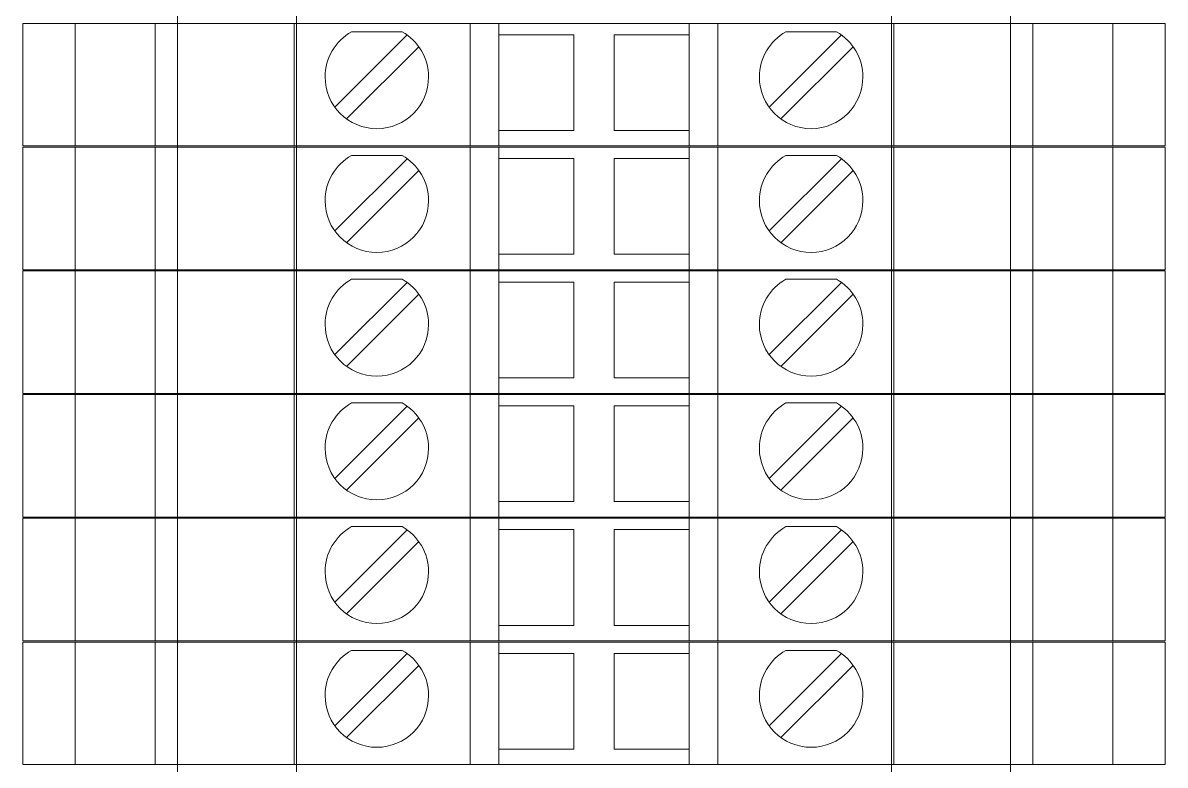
# Model space of a CAD drawing. Header units: millimetres. Extents: x 4962 to 7449, y 754 to 2938.
# Drawn here: x 6801.15 to 6849.15, y 2177.86 to 2209.06 of the extents above; entities that cross this region are included whole.
import ezdxf

# ---------------------------------------------------------------- set-up
doc = ezdxf.new("R2010")
doc.units = ezdxf.units.MM
doc.layers.add('000-PI-ORMAR', color=2, linetype='Continuous')
doc.layers.add('004-PI-DIN Šina', color=3, linetype='Continuous')

msp = doc.modelspace()

# ---------------------------------------------------------------- linework, layer by layer
at = {"layer": '000-PI-ORMAR', "color": 0, "linetype": 'ByBlock', "lineweight": 0}
for p, q in [((6801.146, 2209.035), (6801.146, 2209.035)), ((6803.346, 2209.035), (6801.146, 2209.035)), ((6801.146, 2209.035), (6801.146, 2203.885)), ((6803.346, 2209.035), (6803.346, 2209.035)), ((6803.346, 2209.035), (6804.938, 2209.035)), ((6803.346, 2209.035), (6803.346, 2203.885)), ((6804.938, 2209.035), (6807.081, 2209.035)), ((6805.396, 2209.035), (6805.396, 2209.035)), ((6806.708, 2209.035), (6806.708, 2203.885)), ((6807.464, 2209.035), (6807.081, 2209.035)), ((6809.972, 2209.035), (6807.464, 2209.035)), ((6807.646, 2209.035), (6807.646, 2209.035)), ((6809.146, 2209.035), (6809.146, 2209.035)), ((6809.972, 2209.035), (6812.546, 2209.035)), ((6810.296, 2209.035), (6810.296, 2209.035)), ((6812.546, 2209.035), (6819.946, 2209.035)), ((6812.546, 2209.035), (6812.546, 2203.885)), ((6815.346, 2209.035), (6815.346, 2209.035)), ((6819.946, 2209.035), (6821.146, 2209.035)), ((6819.946, 2209.035), (6819.946, 2203.885)), ((6821.146, 2209.035), (6821.146, 2209.035)), ((6821.146, 2209.035), (6829.146, 2209.035)), ((6821.146, 2209.035), (6821.146, 2203.885)), ((6829.146, 2209.035), (6829.146, 2209.035)), ((6829.146, 2209.035), (6830.346, 2209.035)), ((6829.146, 2209.035), (6829.146, 2203.885)), ((6830.346, 2209.035), (6837.746, 2209.035)), ((6830.346, 2209.035), (6830.346, 2203.885)), ((6837.746, 2209.035), (6840.321, 2209.035)), ((6837.746, 2209.035), (6837.746, 2203.885)), ((6842.829, 2209.035), (6840.321, 2209.035)), ((6841.146, 2209.035), (6841.146, 2209.035)), ((6841.446, 2209.035), (6841.446, 2209.035)), ((6842.346, 2209.035), (6842.346, 2209.035)), ((6843.212, 2209.035), (6842.829, 2209.035)), ((6843.212, 2209.035), (6845.355, 2209.035)), ((6843.585, 2209.035), (6843.585, 2203.885)), ((6844.896, 2209.035), (6844.896, 2209.035)), ((6845.355, 2209.035), (6846.946, 2209.035)), ((6846.946, 2209.035), (6846.946, 2209.035)), ((6846.946, 2209.035), (6848.146, 2209.035)), ((6846.946, 2209.035), (6846.946, 2203.885)), ((6847.646, 2209.035), (6847.646, 2209.035)), ((6848.146, 2209.035), (6848.146, 2209.035)), ((6848.146, 2209.035), (6848.464, 2209.035)), ((6849.146, 2209.035), (6848.464, 2209.035)), ((6849.146, 2209.035), (6849.146, 2209.035)), ((6849.146, 2209.035), (6849.146, 2203.885)), ((6817.292, 2208.55), (6814.256, 2205.515)), ((6814.963, 2208.685), (6814.963, 2208.685)), ((6817.08, 2208.685), (6814.963, 2208.685)), ((6817.08, 2208.685), (6817.08, 2208.685)), ((6817.292, 2208.55), (6817.292, 2208.55)), ((6821.146, 2208.56), (6824.296, 2208.56)), ((6821.146, 2208.56), (6821.146, 2208.56)), ((6824.296, 2208.56), (6824.296, 2204.535)), ((6824.296, 2208.56), (6824.296, 2208.56)), ((6825.996, 2204.535), (6825.996, 2208.56)), ((6825.996, 2208.56), (6829.146, 2208.56)), ((6825.996, 2208.56), (6825.996, 2208.56)), ((6829.146, 2208.56), (6829.146, 2208.56)), ((6835.542, 2208.55), (6832.506, 2205.515)), ((6833.213, 2208.685), (6833.213, 2208.685)), ((6835.33, 2208.685), (6833.213, 2208.685)), ((6835.33, 2208.685), (6835.33, 2208.685)), ((6835.542, 2208.55), (6835.542, 2208.55)), ((6814.751, 2205.02), (6817.787, 2208.055)), ((6817.787, 2208.055), (6817.787, 2208.055)), ((6819.946, 2208.085), (6819.946, 2205.485)), ((6819.946, 2208.085), (6819.946, 2208.085)), ((6830.346, 2208.085), (6830.346, 2205.485)), ((6830.346, 2208.085), (6830.346, 2208.085)), ((6833.001, 2205.02), (6836.037, 2208.055)), ((6836.037, 2208.055), (6836.037, 2208.055)), ((6814.256, 2205.515), (6814.256, 2205.515)), ((6819.946, 2205.485), (6819.946, 2205.485)), ((6830.346, 2205.485), (6830.346, 2205.485)), ((6832.506, 2205.515), (6832.506, 2205.515)), ((6814.751, 2205.02), (6814.751, 2205.02)), ((6833.001, 2205.02), (6833.001, 2205.02)), ((6824.296, 2204.535), (6821.146, 2204.535)), ((6821.146, 2204.535), (6821.146, 2204.535)), ((6824.296, 2204.535), (6824.296, 2204.535)), ((6829.146, 2204.535), (6825.996, 2204.535)), ((6825.996, 2204.535), (6825.996, 2204.535)), ((6829.146, 2204.535), (6829.146, 2204.535)), ((6803.346, 2203.885), (6801.146, 2203.885)), ((6801.146, 2203.885), (6801.146, 2203.885)), ((6801.146, 2203.835), (6801.146, 2203.835)), ((6803.346, 2203.835), (6801.146, 2203.835)), ((6801.146, 2203.835), (6801.146, 2198.685)), ((6803.346, 2203.885), (6804.938, 2203.885)), ((6803.346, 2203.885), (6803.346, 2203.885)), ((6803.346, 2203.835), (6803.346, 2203.835)), ((6803.346, 2203.835), (6804.938, 2203.835)), ((6803.346, 2203.835), (6803.346, 2198.685)), ((6804.938, 2203.885), (6807.081, 2203.885)), ((6804.938, 2203.835), (6807.081, 2203.835)), ((6805.396, 2203.885), (6805.396, 2203.885)), ((6805.396, 2203.835), (6805.396, 2203.835)), ((6806.708, 2203.835), (6806.708, 2198.685)), ((6807.081, 2203.885), (6807.464, 2203.885)), ((6807.464, 2203.835), (6807.081, 2203.835)), ((6807.464, 2203.885), (6809.972, 2203.885)), ((6809.972, 2203.835), (6807.464, 2203.835)), ((6807.646, 2203.885), (6807.646, 2203.885)), ((6807.646, 2203.835), (6807.646, 2203.835)), ((6809.146, 2203.835), (6809.146, 2203.835)), ((6809.972, 2203.885), (6812.546, 2203.885)), ((6809.972, 2203.835), (6812.546, 2203.835)), ((6810.296, 2203.885), (6810.296, 2203.885)), ((6810.296, 2203.835), (6810.296, 2203.835)), ((6812.546, 2203.885), (6819.946, 2203.885)), ((6812.546, 2203.835), (6819.946, 2203.835)), ((6812.546, 2203.835), (6812.546, 2198.685)), ((6815.346, 2203.885), (6815.346, 2203.885)), ((6815.346, 2203.835), (6815.346, 2203.835)), ((6819.946, 2203.885), (6821.146, 2203.885)), ((6819.946, 2203.835), (6821.146, 2203.835)), ((6819.946, 2203.835), (6819.946, 2198.685)), ((6821.146, 2203.885), (6829.146, 2203.885)), ((6821.146, 2203.885), (6821.146, 2203.885)), ((6821.146, 2203.835), (6821.146, 2203.835)), ((6821.146, 2203.835), (6829.146, 2203.835)), ((6821.146, 2203.835), (6821.146, 2198.685)), ((6829.146, 2203.885), (6830.346, 2203.885)), ((6829.146, 2203.885), (6829.146, 2203.885)), ((6829.146, 2203.835), (6829.146, 2203.835)), ((6829.146, 2203.835), (6830.346, 2203.835)), ((6829.146, 2203.835), (6829.146, 2198.685)), ((6830.346, 2203.885), (6837.746, 2203.885)), ((6830.346, 2203.835), (6837.746, 2203.835)), ((6830.346, 2203.835), (6830.346, 2198.685)), ((6837.746, 2203.885), (6840.321, 2203.885)), ((6837.746, 2203.835), (6840.321, 2203.835)), ((6837.746, 2203.835), (6837.746, 2198.685)), ((6840.321, 2203.885), (6842.829, 2203.885)), ((6842.829, 2203.835), (6840.321, 2203.835)), ((6841.146, 2203.835), (6841.146, 2203.835)), ((6841.446, 2203.885), (6841.446, 2203.885)), ((6841.446, 2203.835), (6841.446, 2203.835)), ((6842.346, 2203.885), (6842.346, 2203.885)), ((6842.346, 2203.835), (6842.346, 2203.835)), ((6842.829, 2203.885), (6843.212, 2203.885)), ((6843.212, 2203.835), (6842.829, 2203.835)), ((6843.212, 2203.885), (6845.355, 2203.885)), ((6843.212, 2203.835), (6845.355, 2203.835)), ((6843.585, 2203.835), (6843.585, 2198.685)), ((6844.896, 2203.885), (6844.896, 2203.885)), ((6844.896, 2203.835), (6844.896, 2203.835)), ((6845.355, 2203.885), (6846.946, 2203.885)), ((6845.355, 2203.835), (6846.946, 2203.835)), ((6846.946, 2203.885), (6848.146, 2203.885)), ((6846.946, 2203.885), (6846.946, 2203.885)), ((6846.946, 2203.835), (6846.946, 2203.835)), ((6846.946, 2203.835), (6848.146, 2203.835)), ((6846.946, 2203.835), (6846.946, 2198.685)), ((6847.646, 2203.835), (6847.646, 2203.835)), ((6848.146, 2203.885), (6848.464, 2203.885)), ((6848.146, 2203.885), (6848.146, 2203.885)), ((6848.146, 2203.835), (6848.146, 2203.835)), ((6848.146, 2203.835), (6848.464, 2203.835)), ((6849.146, 2203.885), (6848.464, 2203.885)), ((6849.146, 2203.835), (6848.464, 2203.835)), ((6849.146, 2203.885), (6849.146, 2203.885)), ((6849.146, 2203.835), (6849.146, 2203.835)), ((6849.146, 2203.835), (6849.146, 2198.685)), ((6817.292, 2203.35), (6814.256, 2200.315)), ((6814.963, 2203.485), (6814.963, 2203.485)), ((6817.08, 2203.485), (6814.963, 2203.485)), ((6817.08, 2203.485), (6817.08, 2203.485)), ((6817.292, 2203.35), (6817.292, 2203.35)), ((6821.146, 2203.36), (6824.296, 2203.36)), ((6821.146, 2203.36), (6821.146, 2203.36)), ((6824.296, 2203.36), (6824.296, 2199.335)), ((6824.296, 2203.36), (6824.296, 2203.36)), ((6825.996, 2199.335), (6825.996, 2203.36)), ((6825.996, 2203.36), (6829.146, 2203.36)), ((6825.996, 2203.36), (6825.996, 2203.36)), ((6829.146, 2203.36), (6829.146, 2203.36)), ((6835.542, 2203.35), (6832.506, 2200.315)), ((6833.213, 2203.485), (6833.213, 2203.485)), ((6835.33, 2203.485), (6833.213, 2203.485)), ((6835.33, 2203.485), (6835.33, 2203.485)), ((6835.542, 2203.35), (6835.542, 2203.35)), ((6814.751, 2199.82), (6817.787, 2202.855)), ((6817.787, 2202.855), (6817.787, 2202.855)), ((6819.946, 2202.885), (6819.946, 2200.285)), ((6819.946, 2202.885), (6819.946, 2202.885)), ((6830.346, 2202.885), (6830.346, 2200.285)), ((6830.346, 2202.885), (6830.346, 2202.885)), ((6833.001, 2199.82), (6836.037, 2202.855)), ((6836.037, 2202.855), (6836.037, 2202.855)), ((6814.256, 2200.315), (6814.256, 2200.315)), ((6819.946, 2200.285), (6819.946, 2200.285)), ((6830.346, 2200.285), (6830.346, 2200.285)), ((6832.506, 2200.315), (6832.506, 2200.315)), ((6814.751, 2199.82), (6814.751, 2199.82)), ((6833.001, 2199.82), (6833.001, 2199.82)), ((6824.296, 2199.335), (6821.146, 2199.335)), ((6821.146, 2199.335), (6821.146, 2199.335)), ((6824.296, 2199.335), (6824.296, 2199.335)), ((6829.146, 2199.335), (6825.996, 2199.335)), ((6825.996, 2199.335), (6825.996, 2199.335)), ((6829.146, 2199.335), (6829.146, 2199.335)), ((6803.346, 2198.685), (6801.146, 2198.685)), ((6801.146, 2198.685), (6801.146, 2198.685)), ((6801.146, 2198.635), (6801.146, 2198.635)), ((6803.346, 2198.635), (6801.146, 2198.635)), ((6801.146, 2198.635), (6801.146, 2193.485)), ((6803.346, 2198.685), (6804.938, 2198.685)), ((6803.346, 2198.685), (6803.346, 2198.685)), ((6803.346, 2198.635), (6803.346, 2198.635)), ((6803.346, 2198.635), (6804.938, 2198.635)), ((6803.346, 2198.635), (6803.346, 2193.485)), ((6804.938, 2198.685), (6807.081, 2198.685)), ((6804.938, 2198.635), (6807.081, 2198.635)), ((6805.396, 2198.685), (6805.396, 2198.685)), ((6805.396, 2198.635), (6805.396, 2198.635)), ((6806.708, 2198.635), (6806.708, 2193.485)), ((6807.081, 2198.685), (6807.464, 2198.685)), ((6807.464, 2198.635), (6807.081, 2198.635)), ((6807.464, 2198.685), (6809.972, 2198.685)), ((6809.972, 2198.635), (6807.464, 2198.635)), ((6807.646, 2198.685), (6807.646, 2198.685)), ((6807.646, 2198.635), (6807.646, 2198.635)), ((6809.146, 2198.635), (6809.146, 2198.635)), ((6809.972, 2198.685), (6812.546, 2198.685)), ((6809.972, 2198.635), (6812.546, 2198.635)), ((6810.296, 2198.685), (6810.296, 2198.685)), ((6810.296, 2198.635), (6810.296, 2198.635)), ((6812.546, 2198.685), (6819.946, 2198.685)), ((6812.546, 2198.635), (6819.946, 2198.635)), ((6812.546, 2198.635), (6812.546, 2193.485)), ((6815.346, 2198.685), (6815.346, 2198.685)), ((6815.346, 2198.635), (6815.346, 2198.635)), ((6819.946, 2198.685), (6821.146, 2198.685)), ((6819.946, 2198.635), (6821.146, 2198.635)), ((6819.946, 2198.635), (6819.946, 2193.485)), ((6821.146, 2198.685), (6829.146, 2198.685)), ((6821.146, 2198.685), (6821.146, 2198.685)), ((6821.146, 2198.635), (6821.146, 2198.635)), ((6821.146, 2198.635), (6829.146, 2198.635)), ((6821.146, 2198.635), (6821.146, 2193.485)), ((6829.146, 2198.685), (6830.346, 2198.685)), ((6829.146, 2198.685), (6829.146, 2198.685)), ((6829.146, 2198.635), (6829.146, 2198.635)), ((6829.146, 2198.635), (6830.346, 2198.635)), ((6829.146, 2198.635), (6829.146, 2193.485)), ((6830.346, 2198.685), (6837.746, 2198.685)), ((6830.346, 2198.635), (6837.746, 2198.635)), ((6830.346, 2198.635), (6830.346, 2193.485)), ((6837.746, 2198.685), (6840.321, 2198.685)), ((6837.746, 2198.635), (6840.321, 2198.635)), ((6837.746, 2198.635), (6837.746, 2193.485)), ((6840.321, 2198.685), (6842.829, 2198.685)), ((6842.829, 2198.635), (6840.321, 2198.635)), ((6841.146, 2198.635), (6841.146, 2198.635)), ((6841.446, 2198.685), (6841.446, 2198.685)), ((6841.446, 2198.635), (6841.446, 2198.635)), ((6842.346, 2198.685), (6842.346, 2198.685)), ((6842.346, 2198.635), (6842.346, 2198.635)), ((6842.829, 2198.685), (6843.212, 2198.685)), ((6843.212, 2198.635), (6842.829, 2198.635)), ((6843.212, 2198.685), (6845.355, 2198.685)), ((6843.212, 2198.635), (6845.355, 2198.635)), ((6843.585, 2198.635), (6843.585, 2193.485)), ((6844.896, 2198.685), (6844.896, 2198.685)), ((6844.896, 2198.635), (6844.896, 2198.635)), ((6845.355, 2198.685), (6846.946, 2198.685)), ((6845.355, 2198.635), (6846.946, 2198.635)), ((6846.946, 2198.685), (6848.146, 2198.685)), ((6846.946, 2198.685), (6846.946, 2198.685)), ((6846.946, 2198.635), (6846.946, 2198.635)), ((6846.946, 2198.635), (6848.146, 2198.635)), ((6846.946, 2198.635), (6846.946, 2193.485)), ((6847.646, 2198.635), (6847.646, 2198.635)), ((6848.146, 2198.685), (6848.464, 2198.685)), ((6848.146, 2198.685), (6848.146, 2198.685)), ((6848.146, 2198.635), (6848.146, 2198.635)), ((6848.146, 2198.635), (6848.464, 2198.635)), ((6849.146, 2198.685), (6848.464, 2198.685)), ((6849.146, 2198.635), (6848.464, 2198.635)), ((6849.146, 2198.685), (6849.146, 2198.685)), ((6849.146, 2198.635), (6849.146, 2198.635)), ((6849.146, 2198.635), (6849.146, 2193.485)), ((6817.292, 2198.15), (6814.256, 2195.115)), ((6814.963, 2198.285), (6814.963, 2198.285)), ((6817.08, 2198.285), (6814.963, 2198.285)), ((6817.08, 2198.285), (6817.08, 2198.285)), ((6817.292, 2198.15), (6817.292, 2198.15)), ((6821.146, 2198.16), (6824.296, 2198.16)), ((6821.146, 2198.16), (6821.146, 2198.16)), ((6824.296, 2198.16), (6824.296, 2194.135)), ((6824.296, 2198.16), (6824.296, 2198.16)), ((6825.996, 2194.135), (6825.996, 2198.16)), ((6825.996, 2198.16), (6829.146, 2198.16)), ((6825.996, 2198.16), (6825.996, 2198.16)), ((6829.146, 2198.16), (6829.146, 2198.16)), ((6835.542, 2198.15), (6832.506, 2195.115)), ((6833.213, 2198.285), (6833.213, 2198.285)), ((6835.33, 2198.285), (6833.213, 2198.285)), ((6835.33, 2198.285), (6835.33, 2198.285)), ((6835.542, 2198.15), (6835.542, 2198.15)), ((6814.751, 2194.62), (6817.787, 2197.655)), ((6817.787, 2197.655), (6817.787, 2197.655)), ((6819.946, 2197.685), (6819.946, 2195.085)), ((6819.946, 2197.685), (6819.946, 2197.685)), ((6830.346, 2197.685), (6830.346, 2195.085)), ((6830.346, 2197.685), (6830.346, 2197.685)), ((6833.001, 2194.62), (6836.037, 2197.655)), ((6836.037, 2197.655), (6836.037, 2197.655)), ((6814.256, 2195.115), (6814.256, 2195.115)), ((6819.946, 2195.085), (6819.946, 2195.085)), ((6830.346, 2195.085), (6830.346, 2195.085)), ((6832.506, 2195.115), (6832.506, 2195.115)), ((6814.751, 2194.62), (6814.751, 2194.62)), ((6833.001, 2194.62), (6833.001, 2194.62)), ((6824.296, 2194.135), (6821.146, 2194.135)), ((6821.146, 2194.135), (6821.146, 2194.135)), ((6824.296, 2194.135), (6824.296, 2194.135)), ((6829.146, 2194.135), (6825.996, 2194.135)), ((6825.996, 2194.135), (6825.996, 2194.135)), ((6829.146, 2194.135), (6829.146, 2194.135)), ((6803.346, 2193.485), (6801.146, 2193.485)), ((6801.146, 2193.485), (6801.146, 2193.485)), ((6801.146, 2193.435), (6801.146, 2193.435)), ((6803.346, 2193.435), (6801.146, 2193.435)), ((6801.146, 2193.435), (6801.146, 2188.285)), ((6803.346, 2193.485), (6804.938, 2193.485)), ((6803.346, 2193.485), (6803.346, 2193.485)), ((6803.346, 2193.435), (6803.346, 2193.435)), ((6803.346, 2193.435), (6804.938, 2193.435)), ((6803.346, 2193.435), (6803.346, 2188.285)), ((6804.938, 2193.485), (6807.081, 2193.485)), ((6804.938, 2193.435), (6807.081, 2193.435)), ((6805.396, 2193.485), (6805.396, 2193.485)), ((6805.396, 2193.435), (6805.396, 2193.435)), ((6806.708, 2193.435), (6806.708, 2188.285)), ((6807.081, 2193.485), (6807.464, 2193.485)), ((6807.464, 2193.435), (6807.081, 2193.435)), ((6807.464, 2193.485), (6809.972, 2193.485)), ((6809.972, 2193.435), (6807.464, 2193.435)), ((6807.646, 2193.485), (6807.646, 2193.485)), ((6807.646, 2193.435), (6807.646, 2193.435)), ((6809.146, 2193.435), (6809.146, 2193.435)), ((6809.972, 2193.485), (6812.546, 2193.485)), ((6809.972, 2193.435), (6812.546, 2193.435)), ((6810.296, 2193.485), (6810.296, 2193.485)), ((6810.296, 2193.435), (6810.296, 2193.435)), ((6812.546, 2193.485), (6819.946, 2193.485)), ((6812.546, 2193.435), (6819.946, 2193.435)), ((6812.546, 2193.435), (6812.546, 2188.285)), ((6815.346, 2193.485), (6815.346, 2193.485)), ((6815.346, 2193.435), (6815.346, 2193.435)), ((6819.946, 2193.485), (6821.146, 2193.485)), ((6819.946, 2193.435), (6821.146, 2193.435)), ((6819.946, 2193.435), (6819.946, 2188.285)), ((6821.146, 2193.485), (6829.146, 2193.485)), ((6821.146, 2193.485), (6821.146, 2193.485)), ((6821.146, 2193.435), (6821.146, 2193.435)), ((6821.146, 2193.435), (6829.146, 2193.435)), ((6821.146, 2193.435), (6821.146, 2188.285)), ((6829.146, 2193.485), (6830.346, 2193.485)), ((6829.146, 2193.485), (6829.146, 2193.485)), ((6829.146, 2193.435), (6829.146, 2193.435)), ((6829.146, 2193.435), (6830.346, 2193.435)), ((6829.146, 2193.435), (6829.146, 2188.285)), ((6830.346, 2193.485), (6837.746, 2193.485)), ((6830.346, 2193.435), (6837.746, 2193.435)), ((6830.346, 2193.435), (6830.346, 2188.285)), ((6837.746, 2193.485), (6840.321, 2193.485)), ((6837.746, 2193.435), (6840.321, 2193.435)), ((6837.746, 2193.435), (6837.746, 2188.285)), ((6840.321, 2193.485), (6842.829, 2193.485)), ((6842.829, 2193.435), (6840.321, 2193.435)), ((6841.146, 2193.435), (6841.146, 2193.435)), ((6841.446, 2193.485), (6841.446, 2193.485)), ((6841.446, 2193.435), (6841.446, 2193.435)), ((6842.346, 2193.485), (6842.346, 2193.485)), ((6842.346, 2193.435), (6842.346, 2193.435)), ((6842.829, 2193.485), (6843.212, 2193.485)), ((6843.212, 2193.435), (6842.829, 2193.435)), ((6843.212, 2193.485), (6845.355, 2193.485)), ((6843.212, 2193.435), (6845.355, 2193.435)), ((6843.585, 2193.435), (6843.585, 2188.285)), ((6844.896, 2193.485), (6844.896, 2193.485)), ((6844.896, 2193.435), (6844.896, 2193.435)), ((6845.355, 2193.485), (6846.946, 2193.485)), ((6845.355, 2193.435), (6846.946, 2193.435)), ((6846.946, 2193.485), (6848.146, 2193.485)), ((6846.946, 2193.485), (6846.946, 2193.485)), ((6846.946, 2193.435), (6846.946, 2193.435)), ((6846.946, 2193.435), (6848.146, 2193.435)), ((6846.946, 2193.435), (6846.946, 2188.285)), ((6847.646, 2193.435), (6847.646, 2193.435)), ((6848.146, 2193.485), (6848.464, 2193.485)), ((6848.146, 2193.485), (6848.146, 2193.485)), ((6848.146, 2193.435), (6848.146, 2193.435)), ((6848.146, 2193.435), (6848.464, 2193.435)), ((6849.146, 2193.485), (6848.464, 2193.485)), ((6849.146, 2193.435), (6848.464, 2193.435)), ((6849.146, 2193.485), (6849.146, 2193.485)), ((6849.146, 2193.435), (6849.146, 2193.435)), ((6849.146, 2193.435), (6849.146, 2188.285)), ((6817.292, 2192.95), (6814.256, 2189.915)), ((6814.963, 2193.085), (6814.963, 2193.085)), ((6817.08, 2193.085), (6814.963, 2193.085)), ((6817.08, 2193.085), (6817.08, 2193.085)), ((6817.292, 2192.95), (6817.292, 2192.95)), ((6821.146, 2192.96), (6824.296, 2192.96)), ((6821.146, 2192.96), (6821.146, 2192.96)), ((6824.296, 2192.96), (6824.296, 2188.935)), ((6824.296, 2192.96), (6824.296, 2192.96)), ((6825.996, 2188.935), (6825.996, 2192.96)), ((6825.996, 2192.96), (6829.146, 2192.96)), ((6825.996, 2192.96), (6825.996, 2192.96)), ((6829.146, 2192.96), (6829.146, 2192.96)), ((6835.542, 2192.95), (6832.506, 2189.915)), ((6833.213, 2193.085), (6833.213, 2193.085)), ((6835.33, 2193.085), (6833.213, 2193.085)), ((6835.33, 2193.085), (6835.33, 2193.085)), ((6835.542, 2192.95), (6835.542, 2192.95)), ((6814.751, 2189.42), (6817.787, 2192.455)), ((6817.787, 2192.455), (6817.787, 2192.455)), ((6819.946, 2192.485), (6819.946, 2189.885)), ((6819.946, 2192.485), (6819.946, 2192.485)), ((6830.346, 2192.485), (6830.346, 2189.885)), ((6830.346, 2192.485), (6830.346, 2192.485)), ((6833.001, 2189.42), (6836.037, 2192.455)), ((6836.037, 2192.455), (6836.037, 2192.455)), ((6814.256, 2189.915), (6814.256, 2189.915)), ((6819.946, 2189.885), (6819.946, 2189.885)), ((6830.346, 2189.885), (6830.346, 2189.885)), ((6832.506, 2189.915), (6832.506, 2189.915)), ((6814.751, 2189.42), (6814.751, 2189.42)), ((6833.001, 2189.42), (6833.001, 2189.42)), ((6824.296, 2188.935), (6821.146, 2188.935)), ((6821.146, 2188.935), (6821.146, 2188.935)), ((6824.296, 2188.935), (6824.296, 2188.935)), ((6829.146, 2188.935), (6825.996, 2188.935)), ((6825.996, 2188.935), (6825.996, 2188.935)), ((6829.146, 2188.935), (6829.146, 2188.935)), ((6803.346, 2188.285), (6801.146, 2188.285)), ((6801.146, 2188.285), (6801.146, 2188.285)), ((6801.146, 2188.235), (6801.146, 2188.235)), ((6803.346, 2188.235), (6801.146, 2188.235)), ((6801.146, 2188.235), (6801.146, 2183.085)), ((6803.346, 2188.285), (6804.938, 2188.285)), ((6803.346, 2188.285), (6803.346, 2188.285)), ((6803.346, 2188.235), (6803.346, 2188.235)), ((6803.346, 2188.235), (6804.938, 2188.235)), ((6803.346, 2188.235), (6803.346, 2183.085)), ((6804.938, 2188.285), (6807.081, 2188.285)), ((6804.938, 2188.235), (6807.081, 2188.235)), ((6805.396, 2188.285), (6805.396, 2188.285)), ((6805.396, 2188.235), (6805.396, 2188.235)), ((6806.708, 2188.235), (6806.708, 2183.085)), ((6807.081, 2188.285), (6807.464, 2188.285)), ((6807.464, 2188.235), (6807.081, 2188.235)), ((6807.464, 2188.285), (6809.972, 2188.285)), ((6809.972, 2188.235), (6807.464, 2188.235)), ((6807.646, 2188.285), (6807.646, 2188.285)), ((6807.646, 2188.235), (6807.646, 2188.235)), ((6809.146, 2188.235), (6809.146, 2188.235)), ((6809.972, 2188.285), (6812.546, 2188.285)), ((6809.972, 2188.235), (6812.546, 2188.235)), ((6810.296, 2188.285), (6810.296, 2188.285)), ((6810.296, 2188.235), (6810.296, 2188.235)), ((6812.546, 2188.285), (6819.946, 2188.285)), ((6812.546, 2188.235), (6819.946, 2188.235)), ((6812.546, 2188.235), (6812.546, 2183.085)), ((6814.963, 2187.885), (6814.963, 2187.885)), ((6817.08, 2187.885), (6814.963, 2187.885)), ((6815.346, 2188.285), (6815.346, 2188.285)), ((6815.346, 2188.235), (6815.346, 2188.235)), ((6817.08, 2187.885), (6817.08, 2187.885)), ((6819.946, 2188.285), (6821.146, 2188.285)), ((6819.946, 2188.235), (6821.146, 2188.235)), ((6819.946, 2188.235), (6819.946, 2183.085)), ((6821.146, 2188.285), (6829.146, 2188.285)), ((6821.146, 2188.285), (6821.146, 2188.285)), ((6821.146, 2188.235), (6821.146, 2188.235)), ((6821.146, 2188.235), (6829.146, 2188.235)), ((6821.146, 2188.235), (6821.146, 2183.085)), ((6829.146, 2188.285), (6830.346, 2188.285)), ((6829.146, 2188.285), (6829.146, 2188.285)), ((6829.146, 2188.235), (6829.146, 2188.235)), ((6829.146, 2188.235), (6830.346, 2188.235)), ((6829.146, 2188.235), (6829.146, 2183.085)), ((6830.346, 2188.285), (6837.746, 2188.285)), ((6830.346, 2188.235), (6837.746, 2188.235)), ((6830.346, 2188.235), (6830.346, 2183.085)), ((6833.213, 2187.885), (6833.213, 2187.885)), ((6835.33, 2187.885), (6833.213, 2187.885)), ((6835.33, 2187.885), (6835.33, 2187.885)), ((6837.746, 2188.285), (6840.321, 2188.285)), ((6837.746, 2188.235), (6840.321, 2188.235)), ((6837.746, 2188.235), (6837.746, 2183.085)), ((6840.321, 2188.285), (6842.829, 2188.285)), ((6842.829, 2188.235), (6840.321, 2188.235)), ((6841.146, 2188.235), (6841.146, 2188.235)), ((6841.446, 2188.285), (6841.446, 2188.285)), ((6841.446, 2188.235), (6841.446, 2188.235)), ((6842.346, 2188.285), (6842.346, 2188.285)), ((6842.346, 2188.235), (6842.346, 2188.235)), ((6842.829, 2188.285), (6843.212, 2188.285)), ((6843.212, 2188.235), (6842.829, 2188.235)), ((6843.212, 2188.285), (6845.355, 2188.285)), ((6843.212, 2188.235), (6845.355, 2188.235)), ((6843.585, 2188.235), (6843.585, 2183.085)), ((6844.896, 2188.285), (6844.896, 2188.285)), ((6844.896, 2188.235), (6844.896, 2188.235)), ((6845.355, 2188.285), (6846.946, 2188.285)), ((6845.355, 2188.235), (6846.946, 2188.235)), ((6846.946, 2188.285), (6848.146, 2188.285)), ((6846.946, 2188.285), (6846.946, 2188.285)), ((6846.946, 2188.235), (6846.946, 2188.235)), ((6846.946, 2188.235), (6848.146, 2188.235)), ((6846.946, 2188.235), (6846.946, 2183.085)), ((6847.646, 2188.235), (6847.646, 2188.235)), ((6848.146, 2188.285), (6848.464, 2188.285)), ((6848.146, 2188.285), (6848.146, 2188.285)), ((6848.146, 2188.235), (6848.146, 2188.235)), ((6848.146, 2188.235), (6848.464, 2188.235)), ((6849.146, 2188.285), (6848.464, 2188.285)), ((6849.146, 2188.235), (6848.464, 2188.235)), ((6849.146, 2188.285), (6849.146, 2188.285)), ((6849.146, 2188.235), (6849.146, 2188.235)), ((6849.146, 2188.235), (6849.146, 2183.085)), ((6817.292, 2187.75), (6814.256, 2184.715)), ((6817.292, 2187.75), (6817.292, 2187.75)), ((6821.146, 2187.76), (6824.296, 2187.76)), ((6821.146, 2187.76), (6821.146, 2187.76)), ((6824.296, 2187.76), (6824.296, 2183.735)), ((6824.296, 2187.76), (6824.296, 2187.76)), ((6825.996, 2183.735), (6825.996, 2187.76)), ((6825.996, 2187.76), (6829.146, 2187.76)), ((6825.996, 2187.76), (6825.996, 2187.76)), ((6829.146, 2187.76), (6829.146, 2187.76)), ((6835.542, 2187.75), (6832.506, 2184.715)), ((6835.542, 2187.75), (6835.542, 2187.75)), ((6814.751, 2184.22), (6817.787, 2187.255)), ((6817.787, 2187.255), (6817.787, 2187.255)), ((6819.946, 2187.285), (6819.946, 2184.685)), ((6819.946, 2187.285), (6819.946, 2187.285)), ((6830.346, 2187.285), (6830.346, 2184.685)), ((6830.346, 2187.285), (6830.346, 2187.285)), ((6833.001, 2184.22), (6836.037, 2187.255)), ((6836.037, 2187.255), (6836.037, 2187.255)), ((6814.256, 2184.715), (6814.256, 2184.715)), ((6819.946, 2184.685), (6819.946, 2184.685)), ((6830.346, 2184.685), (6830.346, 2184.685)), ((6832.506, 2184.715), (6832.506, 2184.715)), ((6814.751, 2184.22), (6814.751, 2184.22)), ((6833.001, 2184.22), (6833.001, 2184.22)), ((6824.296, 2183.735), (6821.146, 2183.735)), ((6821.146, 2183.735), (6821.146, 2183.735)), ((6824.296, 2183.735), (6824.296, 2183.735)), ((6829.146, 2183.735), (6825.996, 2183.735)), ((6825.996, 2183.735), (6825.996, 2183.735)), ((6829.146, 2183.735), (6829.146, 2183.735)), ((6803.346, 2183.085), (6801.146, 2183.085)), ((6801.146, 2183.085), (6801.146, 2183.085)), ((6803.346, 2183.085), (6804.938, 2183.085)), ((6803.346, 2183.085), (6803.346, 2183.085)), ((6804.938, 2183.085), (6807.081, 2183.085)), ((6805.396, 2183.085), (6805.396, 2183.085)), ((6807.081, 2183.085), (6807.464, 2183.085)), ((6807.464, 2183.085), (6809.972, 2183.085)), ((6807.646, 2183.085), (6807.646, 2183.085)), ((6809.972, 2183.085), (6812.546, 2183.085)), ((6810.296, 2183.085), (6810.296, 2183.085)), ((6812.546, 2183.085), (6819.946, 2183.085)), ((6815.346, 2183.085), (6815.346, 2183.085)), ((6819.946, 2183.085), (6821.146, 2183.085)), ((6821.146, 2183.085), (6829.146, 2183.085)), ((6821.146, 2183.085), (6821.146, 2183.085)), ((6829.146, 2183.085), (6830.346, 2183.085)), ((6829.146, 2183.085), (6829.146, 2183.085)), ((6830.346, 2183.085), (6837.746, 2183.085)), ((6837.746, 2183.085), (6840.321, 2183.085)), ((6840.321, 2183.085), (6842.829, 2183.085)), ((6841.446, 2183.085), (6841.446, 2183.085)), ((6842.346, 2183.085), (6842.346, 2183.085)), ((6842.829, 2183.085), (6843.212, 2183.085)), ((6843.212, 2183.085), (6845.355, 2183.085)), ((6844.896, 2183.085), (6844.896, 2183.085)), ((6845.355, 2183.085), (6846.946, 2183.085)), ((6846.946, 2183.085), (6848.146, 2183.085)), ((6846.946, 2183.085), (6846.946, 2183.085)), ((6848.146, 2183.085), (6848.464, 2183.085)), ((6848.146, 2183.085), (6848.146, 2183.085)), ((6849.146, 2183.085), (6848.464, 2183.085)), ((6849.146, 2183.085), (6849.146, 2183.085)), ((6801.146, 2183.035), (6801.146, 2183.035)), ((6803.346, 2183.035), (6801.146, 2183.035)), ((6801.146, 2183.035), (6801.146, 2177.885)), ((6803.346, 2183.035), (6803.346, 2183.035)), ((6803.346, 2183.035), (6804.938, 2183.035)), ((6803.346, 2183.035), (6803.346, 2177.885)), ((6804.938, 2183.035), (6807.081, 2183.035)), ((6805.396, 2183.035), (6805.396, 2183.035)), ((6806.708, 2183.035), (6806.708, 2177.885)), ((6807.464, 2183.035), (6807.081, 2183.035)), ((6809.972, 2183.035), (6807.464, 2183.035)), ((6807.646, 2183.035), (6807.646, 2183.035)), ((6809.146, 2183.035), (6809.146, 2183.035)), ((6809.972, 2183.035), (6812.546, 2183.035)), ((6810.296, 2183.035), (6810.296, 2183.035)), ((6812.546, 2183.035), (6819.946, 2183.035)), ((6812.546, 2183.035), (6812.546, 2177.885)), ((6814.963, 2182.685), (6814.963, 2182.685)), ((6817.08, 2182.685), (6814.963, 2182.685)), ((6815.346, 2183.035), (6815.346, 2183.035)), ((6817.08, 2182.685), (6817.08, 2182.685)), ((6819.946, 2183.035), (6821.146, 2183.035)), ((6819.946, 2183.035), (6819.946, 2177.885)), ((6821.146, 2183.035), (6821.146, 2183.035)), ((6821.146, 2183.035), (6829.146, 2183.035)), ((6821.146, 2183.035), (6821.146, 2177.885)), ((6821.146, 2182.56), (6824.296, 2182.56)), ((6821.146, 2182.56), (6821.146, 2182.56)), ((6824.296, 2182.56), (6824.296, 2178.535)), ((6824.296, 2182.56), (6824.296, 2182.56)), ((6825.996, 2178.535), (6825.996, 2182.56)), ((6825.996, 2182.56), (6829.146, 2182.56)), ((6825.996, 2182.56), (6825.996, 2182.56)), ((6829.146, 2183.035), (6829.146, 2183.035)), ((6829.146, 2183.035), (6830.346, 2183.035)), ((6829.146, 2183.035), (6829.146, 2177.885)), ((6829.146, 2182.56), (6829.146, 2182.56)), ((6830.346, 2183.035), (6837.746, 2183.035)), ((6830.346, 2183.035), (6830.346, 2177.885)), ((6833.213, 2182.685), (6833.213, 2182.685)), ((6835.33, 2182.685), (6833.213, 2182.685)), ((6835.33, 2182.685), (6835.33, 2182.685)), ((6837.746, 2183.035), (6840.321, 2183.035)), ((6837.746, 2183.035), (6837.746, 2177.885)), ((6842.829, 2183.035), (6840.321, 2183.035)), ((6841.146, 2183.035), (6841.146, 2183.035)), ((6841.446, 2183.035), (6841.446, 2183.035)), ((6842.346, 2183.035), (6842.346, 2183.035)), ((6843.212, 2183.035), (6842.829, 2183.035)), ((6843.212, 2183.035), (6845.355, 2183.035)), ((6843.585, 2183.035), (6843.585, 2177.885)), ((6844.896, 2183.035), (6844.896, 2183.035)), ((6845.355, 2183.035), (6846.946, 2183.035)), ((6846.946, 2183.035), (6846.946, 2183.035)), ((6846.946, 2183.035), (6848.146, 2183.035)), ((6846.946, 2183.035), (6846.946, 2177.885)), ((6847.646, 2183.035), (6847.646, 2183.035)), ((6848.146, 2183.035), (6848.146, 2183.035)), ((6848.146, 2183.035), (6848.464, 2183.035)), ((6849.146, 2183.035), (6848.464, 2183.035)), ((6849.146, 2183.035), (6849.146, 2183.035)), ((6849.146, 2183.035), (6849.146, 2177.885)), ((6817.292, 2182.55), (6814.256, 2179.515)), ((6817.292, 2182.55), (6817.292, 2182.55)), ((6819.946, 2182.085), (6819.946, 2179.485)), ((6819.946, 2182.085), (6819.946, 2182.085)), ((6830.346, 2182.085), (6830.346, 2179.485)), ((6830.346, 2182.085), (6830.346, 2182.085)), ((6835.542, 2182.55), (6832.506, 2179.515)), ((6835.542, 2182.55), (6835.542, 2182.55)), ((6814.751, 2179.02), (6817.787, 2182.055)), ((6817.787, 2182.055), (6817.787, 2182.055)), ((6833.001, 2179.02), (6836.037, 2182.055)), ((6836.037, 2182.055), (6836.037, 2182.055)), ((6814.256, 2179.515), (6814.256, 2179.515)), ((6819.946, 2179.485), (6819.946, 2179.485)), ((6830.346, 2179.485), (6830.346, 2179.485)), ((6832.506, 2179.515), (6832.506, 2179.515)), ((6814.751, 2179.02), (6814.751, 2179.02)), ((6833.001, 2179.02), (6833.001, 2179.02)), ((6824.296, 2178.535), (6821.146, 2178.535)), ((6821.146, 2178.535), (6821.146, 2178.535)), ((6824.296, 2178.535), (6824.296, 2178.535)), ((6829.146, 2178.535), (6825.996, 2178.535)), ((6825.996, 2178.535), (6825.996, 2178.535)), ((6829.146, 2178.535), (6829.146, 2178.535)), ((6803.346, 2177.885), (6801.146, 2177.885)), ((6801.146, 2177.885), (6801.146, 2177.885)), ((6803.346, 2177.885), (6804.938, 2177.885)), ((6803.346, 2177.885), (6803.346, 2177.885)), ((6804.938, 2177.885), (6807.081, 2177.885)), ((6805.396, 2177.885), (6805.396, 2177.885)), ((6807.081, 2177.885), (6807.464, 2177.885)), ((6807.464, 2177.885), (6809.972, 2177.885)), ((6807.646, 2177.885), (6807.646, 2177.885)), ((6809.972, 2177.885), (6812.546, 2177.885)), ((6810.296, 2177.885), (6810.296, 2177.885)), ((6812.546, 2177.885), (6819.946, 2177.885)), ((6815.346, 2177.885), (6815.346, 2177.885)), ((6819.946, 2177.885), (6821.146, 2177.885)), ((6821.146, 2177.885), (6829.146, 2177.885)), ((6821.146, 2177.885), (6821.146, 2177.885)), ((6829.146, 2177.885), (6830.346, 2177.885)), ((6829.146, 2177.885), (6829.146, 2177.885)), ((6830.346, 2177.885), (6837.746, 2177.885)), ((6837.746, 2177.885), (6840.321, 2177.885)), ((6840.321, 2177.885), (6842.829, 2177.885)), ((6841.446, 2177.885), (6841.446, 2177.885)), ((6842.346, 2177.885), (6842.346, 2177.885)), ((6842.829, 2177.885), (6843.212, 2177.885)), ((6843.212, 2177.885), (6845.355, 2177.885)), ((6844.896, 2177.885), (6844.896, 2177.885)), ((6845.355, 2177.885), (6846.946, 2177.885)), ((6846.946, 2177.885), (6848.146, 2177.885)), ((6846.946, 2177.885), (6846.946, 2177.885)), ((6848.146, 2177.885), (6848.464, 2177.885)), ((6848.146, 2177.885), (6848.146, 2177.885)), ((6849.146, 2177.885), (6848.464, 2177.885)), ((6849.146, 2177.885), (6849.146, 2177.885))]:
    msp.add_line(p, q, dxfattribs=at)
for centre, start, end in [((6816.021, 2206.785), 119.1246, 180), ((6816.021, 2206.785), 0, 60.8754), ((6834.271, 2206.785), 119.1246, 180), ((6834.271, 2206.785), 0, 60.8754), ((6816.021, 2206.785), 180, 0), ((6834.271, 2206.785), 180, 0), ((6816.021, 2201.585), 119.1246, 180), ((6816.021, 2201.585), 0, 60.8754), ((6834.271, 2201.585), 119.1246, 180), ((6834.271, 2201.585), 0, 60.8754), ((6816.021, 2201.585), 180, 0), ((6834.271, 2201.585), 180, 0), ((6816.021, 2196.385), 119.1246, 180), ((6816.021, 2196.385), 0, 60.8754), ((6834.271, 2196.385), 119.1246, 180), ((6834.271, 2196.385), 0, 60.8754), ((6816.021, 2196.385), 180, 0), ((6834.271, 2196.385), 180, 0), ((6816.021, 2191.185), 119.1246, 180), ((6816.021, 2191.185), 0, 60.8754), ((6834.271, 2191.185), 119.1246, 180), ((6834.271, 2191.185), 0, 60.8754), ((6816.021, 2191.185), 180, 0), ((6834.271, 2191.185), 180, 0), ((6816.021, 2185.985), 119.1246, 180), ((6816.021, 2185.985), 0, 60.8754), ((6834.271, 2185.985), 119.1246, 180), ((6834.271, 2185.985), 0, 60.8754), ((6816.021, 2185.985), 180, 0), ((6834.271, 2185.985), 180, 0), ((6816.021, 2180.785), 119.1246, 180), ((6816.021, 2180.785), 0, 60.8754), ((6834.271, 2180.785), 119.1246, 180), ((6834.271, 2180.785), 0, 60.8754), ((6816.021, 2180.785), 180, 0), ((6834.271, 2180.785), 180, 0)]:
    msp.add_arc(centre, 2.175, start, end, dxfattribs=at)
at = {"layer": '004-PI-DIN Šina', "color": 0, "linetype": 'ByBlock', "lineweight": 0}
msp.add_lwpolyline([(6807.646, 1177.585), (6842.646, 1177.585), (6842.646, 2607.585), (6807.646, 2607.585)], close=True, dxfattribs=at)
for points in [[(6812.646, 2607.585), (6812.646, 1177.585)], [(6837.646, 2607.585), (6837.646, 1177.585)]]:
    msp.add_lwpolyline(points, dxfattribs=at)

doc.saveas('drawing.dxf')
